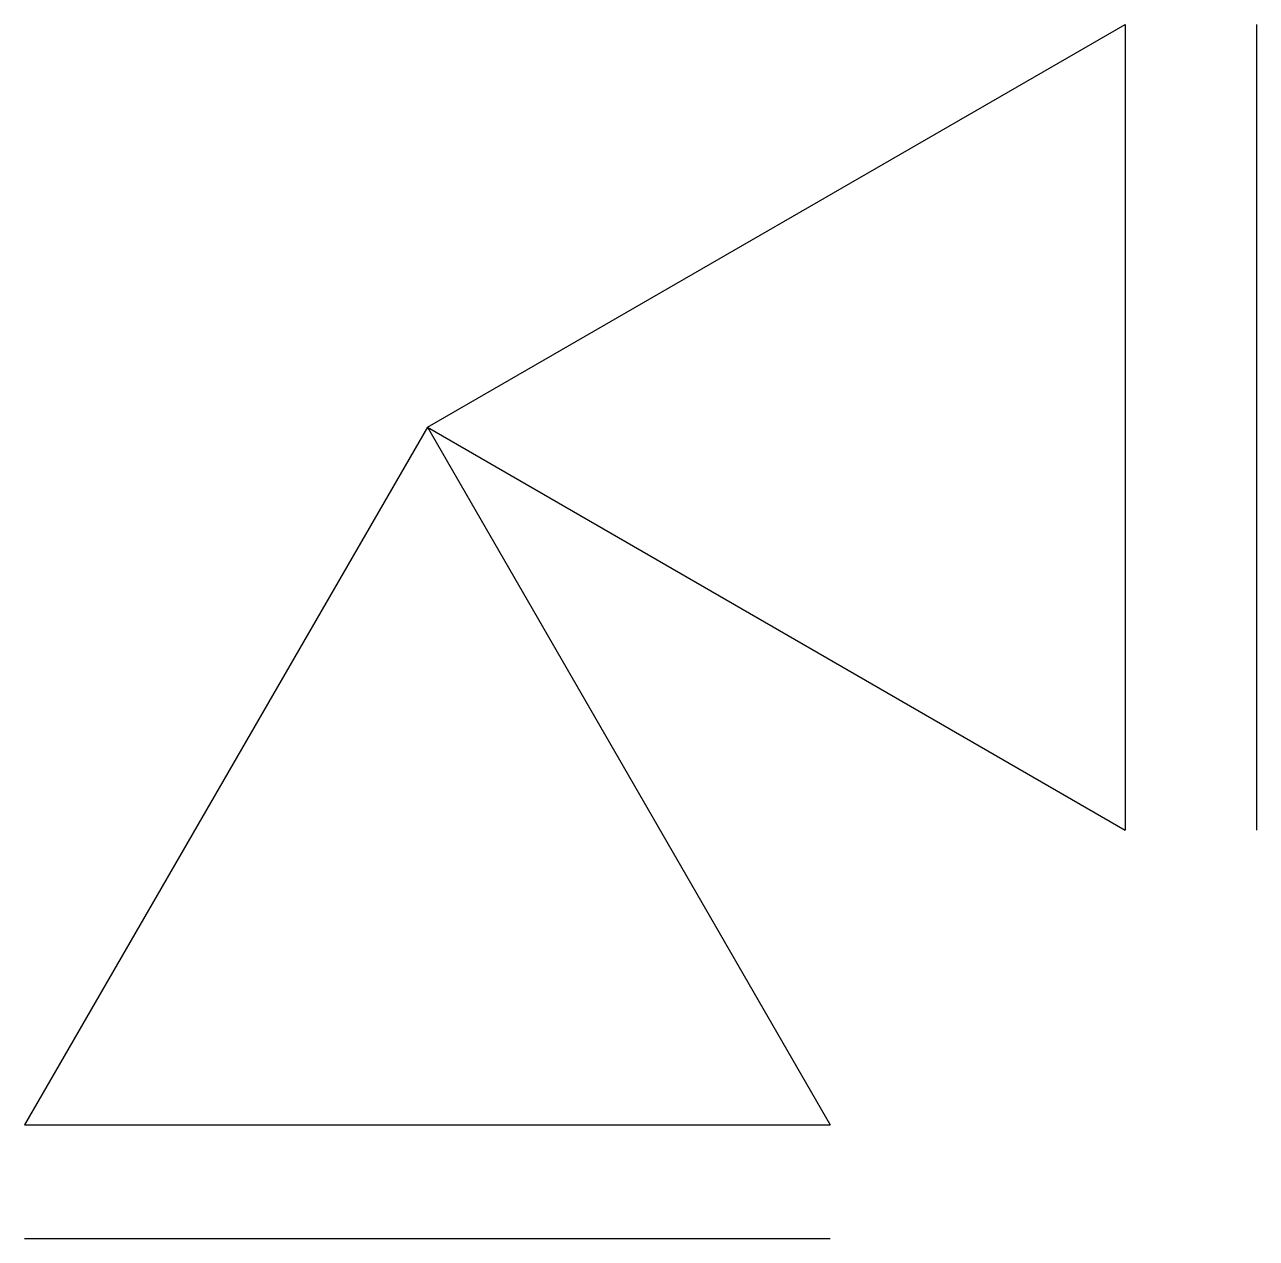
# Model space of a CAD drawing. Header units: metres. Extents: x -5 to 10.3, y 6.8 to 21.9.
import ezdxf

# ---------------------------------------------------------------- set-up
doc = ezdxf.new("R2010")
doc.units = ezdxf.units.M
doc.layers.add('003_THICK', color=7, linetype='Continuous')

# ---------------------------------------------------------------- blocks, each defined once
blk = doc.blocks.new('角筏')
at = {"layer": '003_THICK'}
for points in [[(0, 16.87), (8.66, 21.87)], [(8.66, 21.87), (8.66, 11.87)], [(10.29, 21.87), (10.29, 11.87)], [(0, 16.87), (-5, 8.21)], [(0, 16.87), (8.66, 11.87)], [(0, 16.87), (5, 8.21)], [(-5, 8.21), (5, 8.21)], [(-5, 6.8), (5, 6.8)]]:
    blk.add_lwpolyline(points, dxfattribs=at)

msp = doc.modelspace()

# ---------------------------------------------------------------- block references
msp.add_blockref('角筏', (0, 0))

doc.saveas('drawing.dxf')
